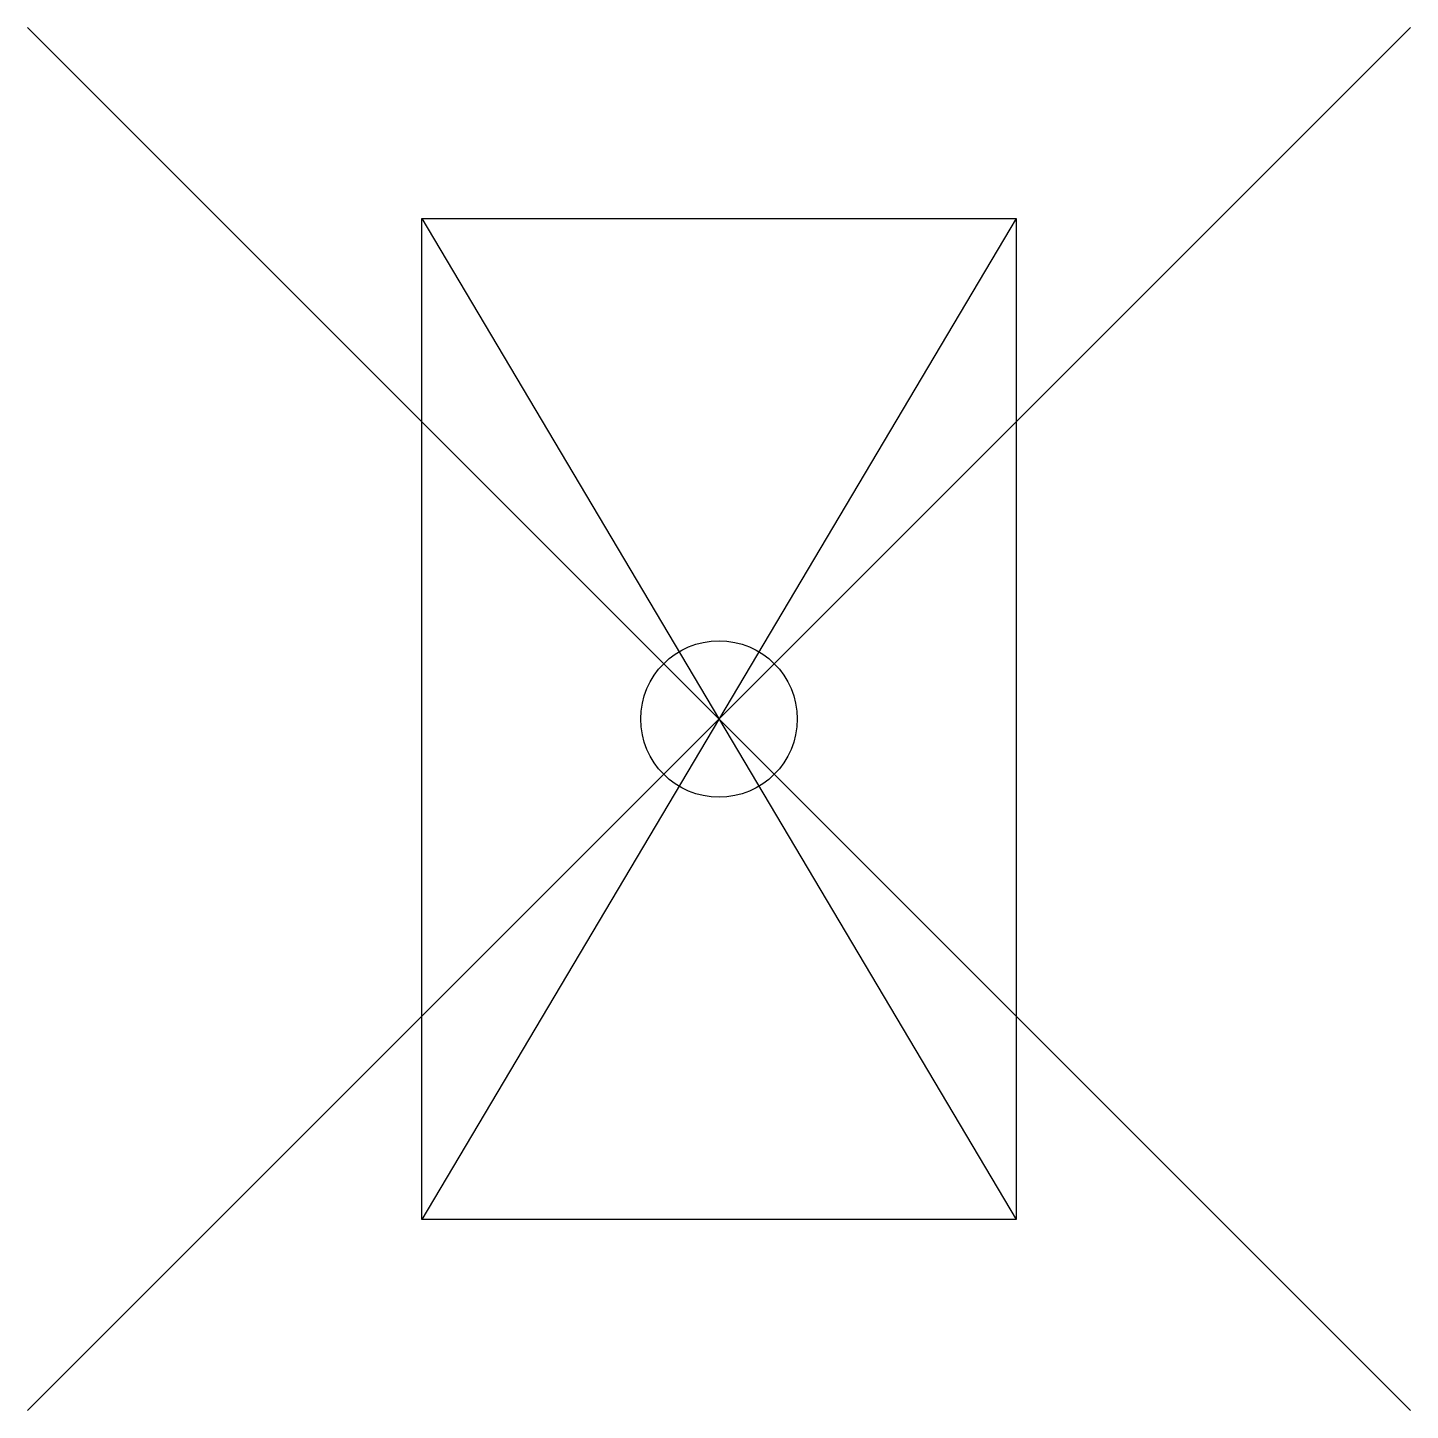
# Model space of a CAD drawing. Header units: metres. Extents: x 0.26 to 2.03, y -0.88 to 0.88.
import ezdxf

# ---------------------------------------------------------------- set-up
doc = ezdxf.new("R2010")
doc.units = ezdxf.units.M
doc.header["$MEASUREMENT"] = 0

msp = doc.modelspace()

# ---------------------------------------------------------------- linework, layer by layer
for p, q in [((0.2611, -0.8839), (2.0289, 0.8839)), ((2.0289, -0.8839), (0.2611, 0.8839)), ((0.765, -0.64), (0.765, 0.64)), ((0.765, 0.64), (1.525, 0.64)), ((0.765, 0.64), (1.525, -0.64)), ((1.525, 0.64), (0.765, -0.64)), ((1.525, 0.64), (1.525, -0.64)), ((1.525, -0.64), (0.765, -0.64))]:
    msp.add_line(p, q)
msp.add_circle((1.145, 0), 0.1)

doc.saveas('drawing.dxf')
